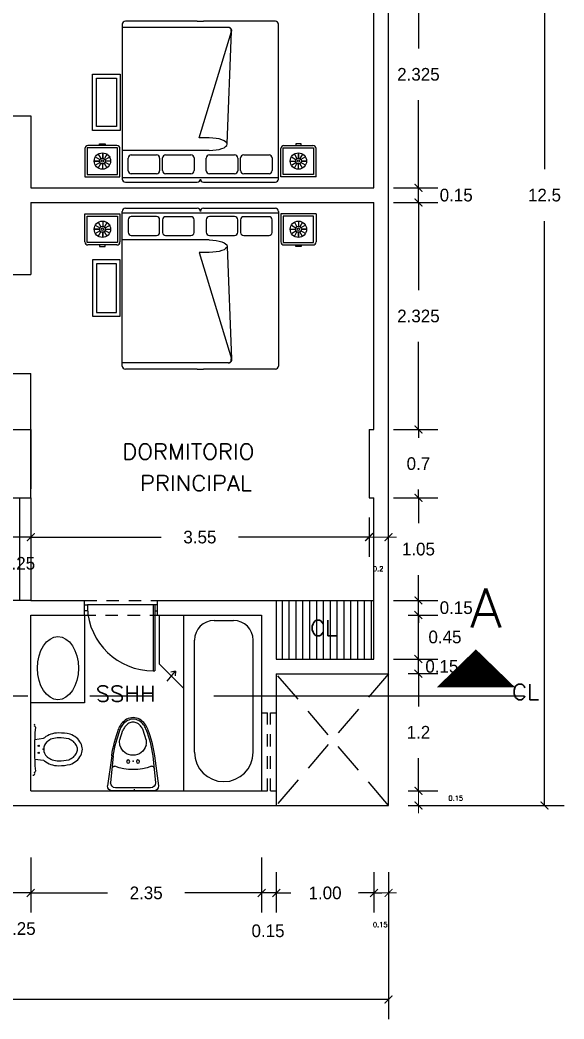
# Model space of a CAD drawing. Header units: millimetres. Extents: x 223 to 336, y 70 to 137.
# Drawn here: x 274.27 to 279.84, y 119.26 to 129.49 of the extents above; entities that cross this region are included whole.
import ezdxf

# ---------------------------------------------------------------- set-up
doc = ezdxf.new("R2010")
doc.units = ezdxf.units.MM
doc.linetypes.add('CENTERX2', pattern=[101.6, 63.5, -12.7, 12.7, -12.7])
doc.linetypes.add('HIDDEN', pattern=[9.525, 6.35, -3.175])
doc.layers.add('COTAS', color=3, linetype='Continuous', lineweight=9)
for name, color, linetype in [('linea-corte', 140, 'CENTERX2'), ('MUEBLES', 253, 'Continuous'), ('MUROS', 5, 'Continuous'), ('MUROS-BAJOS', 40, 'Continuous'), ('pisos', 8, 'Continuous'), ('PROYECCIONES', 6, 'HIDDEN'), ('PUERTAS', 2, 'Continuous'), ('TERRENO', 1, 'Continuous'), ('TEXTOS', 4, 'Continuous')]:
    doc.layers.add(name, color=color, linetype=linetype)
doc.styles.add('ROMANS', font='romans.shx', dxfattribs={"height": 0.05})
doc.dimstyles.new('ISO-25', dxfattribs={"dimtxt": 0.13, "dimasz": 0.08, "dimexe": 0.2, "dimexo": 0.2, "dimgap": 0.2, "dimtad": 0, "dimtih": 1, "dimtoh": 1, "dimdec": 3, "dimdsep": 46, "dimtxsty": 'Standard', "dimblk": 'ARCHTICK', "dimcen": 3, "dimadec": 0, "dimazin": 0, "dimtfac": 1, "dimtdec": 3, "dimtmove": 0, "dimatfit": 3, "dimldrblk": 'ARCHTICK', "dimfxl": 1, "dimarcsym": 0})

# ---------------------------------------------------------------- blocks, each defined once
blk = doc.blocks.new('_ARCHTICK')
at = {"color": 0, "linetype": 'ByBlock', "const_width": 0.15}
blk.add_lwpolyline([(-0.5, -0.5), (0.5, 0.5)], dxfattribs=at)
blk = doc.blocks.new('*D153')
at = {"layer": 'COTAS', "color": 0, "lineweight": -2, "ltscale": 0.05, "transparency": 16777216}
for p, q in [((278.349, 125.296), (278.349, 125.376)), ((278.093, 125.296), (278.549, 125.296)), ((278.349, 125.296), (278.349, 125.211)), ((278.349, 124.596), (278.349, 124.681)), ((278.093, 124.596), (278.549, 124.596)), ((278.349, 124.596), (278.349, 124.516))]:
    blk.add_line(p, q, dxfattribs=at)
at = {"layer": 'Defpoints', "color": 0, "ltscale": 0.05, "transparency": 16777216}
for p in [(277.893, 125.296), (278.349, 125.296), (277.893, 124.596)]:
    blk.add_point(p, dxfattribs=at)
at = {"layer": 'COTAS', "color": 0, "lineweight": -2, "ltscale": 0.05, "transparency": 16777216, "xscale": 0.08, "yscale": 0.08, "zscale": 0.08}
for p, rotation in [((278.349, 125.296), 270), ((278.349, 124.596), 90)]:
    blk.add_blockref('_ARCHTICK', p, dxfattribs=dict(at, rotation=rotation))
at = {"layer": 'COTAS', "color": 0, "ltscale": 0.05, "transparency": 16777216, "insert": (278.349, 124.946), "char_height": 0.13, "attachment_point": 5}
blk.add_mtext('0.7', dxfattribs=at)
blk = doc.blocks.new('*D154')
at = {"layer": 'COTAS', "color": 0, "lineweight": -2, "ltscale": 0.05, "transparency": 16777216}
for p, q in [((278.093, 127.621), (278.549, 127.621)), ((278.349, 127.621), (278.349, 126.723)), ((278.349, 125.296), (278.349, 126.193)), ((278.093, 125.296), (278.549, 125.296))]:
    blk.add_line(p, q, dxfattribs=at)
at = {"layer": 'Defpoints', "color": 0, "ltscale": 0.05, "transparency": 16777216}
for p in [(277.893, 127.621), (278.349, 127.621), (277.893, 125.296)]:
    blk.add_point(p, dxfattribs=at)
at = {"layer": 'COTAS', "color": 0, "lineweight": -2, "ltscale": 0.05, "transparency": 16777216, "xscale": 0.08, "yscale": 0.08, "zscale": 0.08}
for p, rotation in [((278.349, 127.621), 90), ((278.349, 125.296), 270)]:
    blk.add_blockref('_ARCHTICK', p, dxfattribs=dict(at, rotation=rotation))
at = {"layer": 'COTAS', "color": 0, "ltscale": 0.05, "transparency": 16777216, "insert": (278.349, 126.458), "char_height": 0.13, "attachment_point": 5}
blk.add_mtext('2.325', dxfattribs=at)
blk = doc.blocks.new('*D155')
at = {"layer": 'COTAS', "color": 0, "lineweight": -2, "ltscale": 0.05, "transparency": 16777216}
for p, q in [((278.349, 127.771), (278.349, 127.851)), ((278.093, 127.771), (278.549, 127.771)), ((278.349, 127.621), (278.349, 127.771)), ((278.349, 127.621), (278.349, 127.771)), ((278.093, 127.621), (278.549, 127.621)), ((278.349, 127.621), (278.349, 127.541))]:
    blk.add_line(p, q, dxfattribs=at)
at = {"layer": 'Defpoints', "color": 0, "ltscale": 0.05, "transparency": 16777216}
for p in [(277.893, 127.771), (278.349, 127.771), (277.893, 127.621)]:
    blk.add_point(p, dxfattribs=at)
at = {"layer": 'COTAS', "color": 0, "lineweight": -2, "ltscale": 0.05, "transparency": 16777216, "xscale": 0.08, "yscale": 0.08, "zscale": 0.08}
for p, rotation in [((278.349, 127.771), 270), ((278.349, 127.621), 90)]:
    blk.add_blockref('_ARCHTICK', p, dxfattribs=dict(at, rotation=rotation))
at = {"layer": 'COTAS', "color": 0, "ltscale": 0.05, "transparency": 16777216, "insert": (278.736, 127.696), "char_height": 0.13, "attachment_point": 5}
blk.add_mtext('0.15', dxfattribs=at)
blk = doc.blocks.new('*D156')
at = {"layer": 'COTAS', "color": 0, "lineweight": -2, "ltscale": 0.05, "transparency": 16777216}
for p, q in [((278.243, 130.096), (278.549, 130.096)), ((278.349, 130.096), (278.349, 129.198)), ((278.349, 127.771), (278.349, 128.668)), ((278.093, 127.771), (278.549, 127.771))]:
    blk.add_line(p, q, dxfattribs=at)
at = {"layer": 'Defpoints', "color": 0, "ltscale": 0.05, "transparency": 16777216}
for p in [(278.043, 130.096), (278.349, 130.096), (277.893, 127.771)]:
    blk.add_point(p, dxfattribs=at)
at = {"layer": 'COTAS', "color": 0, "lineweight": -2, "ltscale": 0.05, "transparency": 16777216, "xscale": 0.08, "yscale": 0.08, "zscale": 0.08}
for p, rotation in [((278.349, 130.096), 90), ((278.349, 127.771), 270)]:
    blk.add_blockref('_ARCHTICK', p, dxfattribs=dict(at, rotation=rotation))
at = {"layer": 'COTAS', "color": 0, "ltscale": 0.05, "transparency": 16777216, "insert": (278.349, 128.933), "char_height": 0.13, "attachment_point": 5}
blk.add_mtext('2.325', dxfattribs=at)
blk = doc.blocks.new('*D157')
at = {"layer": 'COTAS', "color": 0, "lineweight": -2, "ltscale": 0.05, "transparency": 16777216}
for p, q in [((278.349, 123.546), (278.349, 123.626)), ((278.093, 123.546), (278.549, 123.546)), ((278.349, 123.396), (278.349, 123.546)), ((278.349, 123.396), (278.349, 123.546)), ((278.243, 123.396), (278.549, 123.396)), ((278.349, 123.396), (278.349, 123.316))]:
    blk.add_line(p, q, dxfattribs=at)
at = {"layer": 'Defpoints', "color": 0, "ltscale": 0.05, "transparency": 16777216}
for p in [(277.893, 123.546), (278.349, 123.546), (278.043, 123.396)]:
    blk.add_point(p, dxfattribs=at)
at = {"layer": 'COTAS', "color": 0, "lineweight": -2, "ltscale": 0.05, "transparency": 16777216, "xscale": 0.08, "yscale": 0.08, "zscale": 0.08}
for p, rotation in [((278.349, 123.546), 270), ((278.349, 123.396), 90)]:
    blk.add_blockref('_ARCHTICK', p, dxfattribs=dict(at, rotation=rotation))
at = {"layer": 'COTAS', "color": 0, "ltscale": 0.05, "transparency": 16777216, "insert": (278.736, 123.471), "char_height": 0.13, "attachment_point": 5}
blk.add_mtext('0.15', dxfattribs=at)
blk = doc.blocks.new('*D158')
at = {"layer": 'COTAS', "color": 0, "lineweight": -2, "ltscale": 0.05, "transparency": 16777216}
for p, q in [((278.093, 124.596), (278.549, 124.596)), ((278.349, 124.596), (278.349, 124.336)), ((278.349, 123.546), (278.349, 123.806)), ((278.093, 123.546), (278.549, 123.546))]:
    blk.add_line(p, q, dxfattribs=at)
at = {"layer": 'Defpoints', "color": 0, "ltscale": 0.05, "transparency": 16777216}
for p in [(277.893, 124.596), (278.349, 124.596), (277.893, 123.546)]:
    blk.add_point(p, dxfattribs=at)
at = {"layer": 'COTAS', "color": 0, "lineweight": -2, "ltscale": 0.05, "transparency": 16777216, "xscale": 0.08, "yscale": 0.08, "zscale": 0.08}
for p, rotation in [((278.349, 124.596), 90), ((278.349, 123.546), 270)]:
    blk.add_blockref('_ARCHTICK', p, dxfattribs=dict(at, rotation=rotation))
at = {"layer": 'COTAS', "color": 0, "ltscale": 0.05, "transparency": 16777216, "insert": (278.349, 124.071), "char_height": 0.13, "attachment_point": 5}
blk.add_mtext('1.05', dxfattribs=at)
blk = doc.blocks.new('*D159')
at = {"layer": 'COTAS', "color": 0, "lineweight": -2, "ltscale": 0.05, "transparency": 16777216}
for p, q in [((278.243, 133.946), (279.84, 133.946)), ((279.64, 133.946), (279.64, 127.961)), ((279.64, 121.446), (279.64, 127.431)), ((278.243, 121.446), (279.84, 121.446))]:
    blk.add_line(p, q, dxfattribs=at)
at = {"layer": 'Defpoints', "color": 0, "ltscale": 0.05, "transparency": 16777216}
for p in [(278.043, 133.946), (278.043, 121.446), (279.64, 121.446)]:
    blk.add_point(p, dxfattribs=at)
at = {"layer": 'COTAS', "color": 0, "lineweight": -2, "ltscale": 0.05, "transparency": 16777216, "xscale": 0.08, "yscale": 0.08, "zscale": 0.08}
for p, rotation in [((279.64, 133.946), 90), ((279.64, 121.446), 270)]:
    blk.add_blockref('_ARCHTICK', p, dxfattribs=dict(at, rotation=rotation))
at = {"layer": 'COTAS', "color": 0, "ltscale": 0.05, "transparency": 16777216, "insert": (279.64, 127.696), "char_height": 0.13, "attachment_point": 5}
blk.add_mtext('12.5', dxfattribs=at)
blk = doc.blocks.new('*D163')
at = {"layer": 'COTAS', "color": 0, "lineweight": -2, "ltscale": 0.05, "transparency": 16777216}
for p, q in [((241.983, 120.764), (241.983, 119.259)), ((278.043, 120.764), (278.043, 119.259)), ((241.983, 119.459), (259.564, 119.459)), ((278.043, 119.459), (260.462, 119.459))]:
    blk.add_line(p, q, dxfattribs=at)
at = {"layer": 'Defpoints', "color": 0, "ltscale": 0.05, "transparency": 16777216}
for p in [(241.983, 120.964), (278.043, 120.964), (278.043, 119.459)]:
    blk.add_point(p, dxfattribs=at)
at = {"layer": 'COTAS', "color": 0, "lineweight": -2, "ltscale": 0.05, "transparency": 16777216, "xscale": 0.08, "yscale": 0.08, "zscale": 0.08, "rotation": 180}
blk.add_blockref('_ARCHTICK', (241.983, 119.459), dxfattribs=at)
at = {"layer": 'COTAS', "color": 0, "lineweight": -2, "ltscale": 0.05, "transparency": 16777216, "xscale": 0.08, "yscale": 0.08, "zscale": 0.08}
blk.add_blockref('_ARCHTICK', (278.043, 119.459), dxfattribs=at)
at = {"layer": 'COTAS', "color": 0, "ltscale": 0.05, "transparency": 16777216, "insert": (260.013, 119.459), "char_height": 0.13, "attachment_point": 5}
blk.add_mtext('36.06', dxfattribs=at)
blk = doc.blocks.new('*D166')
at = {"layer": 'COTAS', "color": 0, "lineweight": -2, "ltscale": 0.05, "transparency": 16777216}
for p, q in [((274.379, 124.396), (274.379, 123.994)), ((277.843, 124.396), (277.843, 123.994)), ((274.379, 124.194), (275.716, 124.194)), ((277.843, 124.194), (276.506, 124.194))]:
    blk.add_line(p, q, dxfattribs=at)
at = {"layer": 'Defpoints', "color": 0, "ltscale": 0.05, "transparency": 16777216}
for p in [(274.379, 124.596), (277.843, 124.596), (274.379, 124.194)]:
    blk.add_point(p, dxfattribs=at)
at = {"layer": 'COTAS', "color": 0, "lineweight": -2, "ltscale": 0.05, "transparency": 16777216, "xscale": 0.08, "yscale": 0.08, "zscale": 0.08, "rotation": 180}
blk.add_blockref('_ARCHTICK', (274.379, 124.194), dxfattribs=at)
at = {"layer": 'COTAS', "color": 0, "lineweight": -2, "ltscale": 0.05, "transparency": 16777216, "xscale": 0.08, "yscale": 0.08, "zscale": 0.08}
blk.add_blockref('_ARCHTICK', (277.843, 124.194), dxfattribs=at)
at = {"layer": 'COTAS', "color": 0, "ltscale": 0.05, "transparency": 16777216, "insert": (276.111, 124.194), "char_height": 0.13, "attachment_point": 5}
blk.add_mtext('3.55', dxfattribs=at)
blk = doc.blocks.new('*D167')
at = {"layer": 'COTAS', "color": 0, "lineweight": -2, "ltscale": 0.05, "transparency": 16777216}
for p, q in [((274.129, 124.396), (274.129, 123.994)), ((274.379, 124.396), (274.379, 123.994)), ((274.129, 124.194), (274.049, 124.194)), ((274.379, 124.194), (274.129, 124.194)), ((274.379, 124.194), (274.459, 124.194))]:
    blk.add_line(p, q, dxfattribs=at)
at = {"layer": 'Defpoints', "color": 0, "ltscale": 0.05, "transparency": 16777216}
for p in [(274.129, 124.596), (274.379, 124.596), (274.129, 124.194)]:
    blk.add_point(p, dxfattribs=at)
at = {"layer": 'COTAS', "color": 0, "lineweight": -2, "ltscale": 0.05, "transparency": 16777216, "xscale": 0.08, "yscale": 0.08, "zscale": 0.08}
blk.add_blockref('_ARCHTICK', (274.129, 124.194), dxfattribs=at)
at = {"layer": 'COTAS', "color": 0, "lineweight": -2, "ltscale": 0.05, "transparency": 16777216, "xscale": 0.08, "yscale": 0.08, "zscale": 0.08, "rotation": 180}
blk.add_blockref('_ARCHTICK', (274.379, 124.194), dxfattribs=at)
at = {"layer": 'COTAS', "color": 0, "ltscale": 0.05, "transparency": 16777216, "insert": (274.255, 123.925), "char_height": 0.13, "attachment_point": 5}
blk.add_mtext('0.25', dxfattribs=at)
blk = doc.blocks.new('*D199')
at = {"layer": 'COTAS', "color": 0, "lineweight": -2, "ltscale": 0.05, "transparency": 16777216}
for p, q in [((274.379, 120.914), (274.379, 120.35)), ((274.129, 120.764), (274.129, 120.35)), ((274.129, 120.55), (274.049, 120.55)), ((274.379, 120.55), (274.129, 120.55)), ((274.379, 120.55), (274.459, 120.55))]:
    blk.add_line(p, q, dxfattribs=at)
at = {"layer": 'Defpoints', "color": 0, "ltscale": 0.05, "transparency": 16777216}
for p in [(274.379, 121.114), (274.129, 120.964), (274.129, 120.55)]:
    blk.add_point(p, dxfattribs=at)
at = {"layer": 'COTAS', "color": 0, "lineweight": -2, "ltscale": 0.05, "transparency": 16777216, "xscale": 0.08, "yscale": 0.08, "zscale": 0.08}
blk.add_blockref('_ARCHTICK', (274.129, 120.55), dxfattribs=at)
at = {"layer": 'COTAS', "color": 0, "lineweight": -2, "ltscale": 0.05, "transparency": 16777216, "xscale": 0.08, "yscale": 0.08, "zscale": 0.08, "rotation": 180}
blk.add_blockref('_ARCHTICK', (274.379, 120.55), dxfattribs=at)
at = {"layer": 'COTAS', "color": 0, "ltscale": 0.05, "transparency": 16777216, "insert": (274.26, 120.185), "char_height": 0.13, "attachment_point": 5}
blk.add_mtext('0.25', dxfattribs=at)
blk = doc.blocks.new('*D200')
at = {"layer": 'COTAS', "color": 0, "lineweight": -2, "ltscale": 0.05, "transparency": 16777216}
for p, q in [((274.379, 120.914), (274.379, 120.35)), ((276.743, 120.914), (276.743, 120.35)), ((274.379, 120.55), (275.166, 120.55)), ((276.743, 120.55), (275.956, 120.55))]:
    blk.add_line(p, q, dxfattribs=at)
at = {"layer": 'Defpoints', "color": 0, "ltscale": 0.05, "transparency": 16777216}
for p in [(274.379, 121.114), (276.743, 121.114), (274.379, 120.55)]:
    blk.add_point(p, dxfattribs=at)
at = {"layer": 'COTAS', "color": 0, "lineweight": -2, "ltscale": 0.05, "transparency": 16777216, "xscale": 0.08, "yscale": 0.08, "zscale": 0.08, "rotation": 180}
blk.add_blockref('_ARCHTICK', (274.379, 120.55), dxfattribs=at)
at = {"layer": 'COTAS', "color": 0, "lineweight": -2, "ltscale": 0.05, "transparency": 16777216, "xscale": 0.08, "yscale": 0.08, "zscale": 0.08}
blk.add_blockref('_ARCHTICK', (276.743, 120.55), dxfattribs=at)
at = {"layer": 'COTAS', "color": 0, "ltscale": 0.05, "transparency": 16777216, "insert": (275.561, 120.55), "char_height": 0.13, "attachment_point": 5}
blk.add_mtext('2.35', dxfattribs=at)
blk = doc.blocks.new('*D201')
at = {"layer": 'COTAS', "color": 0, "lineweight": -2, "ltscale": 0.05, "transparency": 16777216}
for p, q in [((276.893, 120.764), (276.893, 120.35)), ((277.893, 120.764), (277.893, 120.35)), ((276.893, 120.55), (276.813, 120.55)), ((276.893, 120.55), (277.041, 120.55)), ((277.893, 120.55), (277.745, 120.55)), ((277.893, 120.55), (277.973, 120.55))]:
    blk.add_line(p, q, dxfattribs=at)
at = {"layer": 'Defpoints', "color": 0, "ltscale": 0.05, "transparency": 16777216}
for p in [(276.893, 120.964), (277.893, 120.964), (276.893, 120.55)]:
    blk.add_point(p, dxfattribs=at)
at = {"layer": 'COTAS', "color": 0, "lineweight": -2, "ltscale": 0.05, "transparency": 16777216, "xscale": 0.08, "yscale": 0.08, "zscale": 0.08}
blk.add_blockref('_ARCHTICK', (276.893, 120.55), dxfattribs=at)
at = {"layer": 'COTAS', "color": 0, "lineweight": -2, "ltscale": 0.05, "transparency": 16777216, "xscale": 0.08, "yscale": 0.08, "zscale": 0.08, "rotation": 180}
blk.add_blockref('_ARCHTICK', (277.893, 120.55), dxfattribs=at)
at = {"layer": 'COTAS', "color": 0, "ltscale": 0.05, "transparency": 16777216, "insert": (277.393, 120.55), "char_height": 0.13, "attachment_point": 5}
blk.add_mtext('1.00', dxfattribs=at)
blk = doc.blocks.new('*D202')
at = {"layer": 'COTAS', "color": 0, "lineweight": -2, "ltscale": 0.05, "transparency": 16777216}
for p, q in [((276.743, 120.914), (276.743, 120.35)), ((276.893, 120.764), (276.893, 120.35)), ((276.743, 120.55), (276.663, 120.55)), ((276.893, 120.55), (276.743, 120.55)), ((276.893, 120.55), (276.973, 120.55))]:
    blk.add_line(p, q, dxfattribs=at)
at = {"layer": 'Defpoints', "color": 0, "ltscale": 0.05, "transparency": 16777216}
for p in [(276.743, 121.114), (276.893, 120.964), (276.743, 120.55)]:
    blk.add_point(p, dxfattribs=at)
at = {"layer": 'COTAS', "color": 0, "lineweight": -2, "ltscale": 0.05, "transparency": 16777216, "xscale": 0.08, "yscale": 0.08, "zscale": 0.08}
blk.add_blockref('_ARCHTICK', (276.743, 120.55), dxfattribs=at)
at = {"layer": 'COTAS', "color": 0, "lineweight": -2, "ltscale": 0.05, "transparency": 16777216, "xscale": 0.08, "yscale": 0.08, "zscale": 0.08, "rotation": 180}
blk.add_blockref('_ARCHTICK', (276.893, 120.55), dxfattribs=at)
at = {"layer": 'COTAS', "color": 0, "ltscale": 0.05, "transparency": 16777216, "insert": (276.809, 120.162), "char_height": 0.13, "attachment_point": 5}
blk.add_mtext('0.15', dxfattribs=at)
blk = doc.blocks.new('*D276')
at = {"layer": 'COTAS', "color": 0, "lineweight": -2, "ltscale": 0.05, "transparency": 16777216}
for p, q in [((278.243, 122.796), (278.549, 122.796)), ((278.349, 122.796), (278.349, 122.461)), ((278.349, 121.596), (278.349, 121.931)), ((278.243, 121.596), (278.549, 121.596))]:
    blk.add_line(p, q, dxfattribs=at)
at = {"layer": 'Defpoints', "color": 0, "ltscale": 0.05, "transparency": 16777216}
for p in [(278.043, 122.796), (278.043, 121.596), (278.349, 121.596)]:
    blk.add_point(p, dxfattribs=at)
at = {"layer": 'COTAS', "color": 0, "lineweight": -2, "ltscale": 0.05, "transparency": 16777216, "xscale": 0.08, "yscale": 0.08, "zscale": 0.08}
for p, rotation in [((278.349, 122.796), 90), ((278.349, 121.596), 270)]:
    blk.add_blockref('_ARCHTICK', p, dxfattribs=dict(at, rotation=rotation))
at = {"layer": 'COTAS', "color": 0, "ltscale": 0.05, "transparency": 16777216, "insert": (278.349, 122.196), "char_height": 0.13, "attachment_point": 5}
blk.add_mtext('1.2', dxfattribs=at)
blk = doc.blocks.new('*D275')
at = {"layer": 'COTAS', "color": 0, "lineweight": -2, "ltscale": 0.05, "transparency": 16777216}
for p, q in [((278.243, 123.396), (278.549, 123.396)), ((278.349, 122.946), (278.349, 123.396)), ((278.093, 122.946), (278.549, 122.946))]:
    blk.add_line(p, q, dxfattribs=at)
at = {"layer": 'Defpoints', "color": 0, "ltscale": 0.05, "transparency": 16777216}
for p in [(278.043, 123.396), (278.349, 123.396), (277.893, 122.946)]:
    blk.add_point(p, dxfattribs=at)
at = {"layer": 'COTAS', "color": 0, "lineweight": -2, "ltscale": 0.05, "transparency": 16777216, "xscale": 0.08, "yscale": 0.08, "zscale": 0.08}
for p, rotation in [((278.349, 123.396), 90), ((278.349, 122.946), 270)]:
    blk.add_blockref('_ARCHTICK', p, dxfattribs=dict(at, rotation=rotation))
at = {"layer": 'COTAS', "color": 0, "ltscale": 0.05, "transparency": 16777216, "insert": (278.621, 123.171), "char_height": 0.13, "attachment_point": 5}
blk.add_mtext('0.45', dxfattribs=at)
blk = doc.blocks.new('*D274')
at = {"layer": 'COTAS', "color": 0, "lineweight": -2, "ltscale": 0.05, "transparency": 16777216}
for p, q in [((278.349, 122.946), (278.349, 123.026)), ((278.093, 122.946), (278.549, 122.946)), ((278.349, 122.796), (278.349, 122.946)), ((278.349, 122.796), (278.349, 122.946)), ((278.243, 122.796), (278.549, 122.796)), ((278.349, 122.796), (278.349, 122.716))]:
    blk.add_line(p, q, dxfattribs=at)
at = {"layer": 'Defpoints', "color": 0, "ltscale": 0.05, "transparency": 16777216}
for p in [(277.893, 122.946), (278.349, 122.946), (278.043, 122.796)]:
    blk.add_point(p, dxfattribs=at)
at = {"layer": 'COTAS', "color": 0, "lineweight": -2, "ltscale": 0.05, "transparency": 16777216, "xscale": 0.08, "yscale": 0.08, "zscale": 0.08}
for p, rotation in [((278.349, 122.946), 270), ((278.349, 122.796), 90)]:
    blk.add_blockref('_ARCHTICK', p, dxfattribs=dict(at, rotation=rotation))
at = {"layer": 'COTAS', "color": 0, "ltscale": 0.05, "transparency": 16777216, "insert": (278.589, 122.87), "char_height": 0.13, "attachment_point": 5}
blk.add_mtext('0.15', dxfattribs=at)
blk = doc.blocks.new('water')
for p, q in [((0.212, 0), (-0.212, 0)), ((-0.219, -0.36), (-0.262, -0.05)), ((-0.203, -0.36), (-0.23, -0.082)), ((0.18, -0.031), (-0.18, -0.031)), ((0.203, -0.36), (0.23, -0.082)), ((0.219, -0.36), (0.262, -0.05)), ((-0.136, -0.522), (-0.104, -0.622)), ((0.133, -0.522), (0.104, -0.622))]:
    blk.add_line(p, q)
for points in [[(0.15, -0.632, -0.072735), (0.121, -0.685, -0.106053), (0.066, -0.733, -0.126698), (0, -0.75, -0.126698), (-0.066, -0.733, -0.106053), (-0.121, -0.685, -0.072735), (-0.15, -0.632, -0.075527)], [(0.132, -0.632, -0.084865), (0.108, -0.676, -0.106053), (0.058, -0.719, -0.126698), (0, -0.734, -0.126698), (-0.058, -0.719, -0.106053), (-0.108, -0.676, -0.084865), (-0.132, -0.632)], [(0.104, -0.622, -0.063348), (0.083, -0.657, -0.106053), (0.043, -0.692, -0.126698), (0, -0.703, -0.126698), (-0.043, -0.692, -0.106053), (-0.083, -0.657, -0.063348), (-0.104, -0.622, -0.032432)]]:
    blk.add_lwpolyline(points, format="xyb")
for centre in [(-0.05, -0.3), (0.05, -0.3)]:
    blk.add_circle(centre, 0.0162)
for centre, radius, start, end in [((-0.212, -0.05), 0.05, 90, 180), ((-0.18, -0.082), 0.05, 90, 180), ((0.18, -0.082), 0.05, 0, 90), ((0.212, -0.05), 0.05, 0, 90), ((-0.177, -0.217), 0.0403, 197.365, 238.0437), ((-0.192, -0.241), 0.0115, 238.0437, 290.8502), ((0, -0.746), 0.529, 69.0287, 110.8502), ((0.194, -0.241), 0.0115, 249.0287, 293.7108), ((0.186, -0.225), 0.0299, 293.7108, 350.2175), ((1.215, -0.141), 1.45, 188.6963, 199.7999), ((1.355, -0.097), 1.58, 189.5687, 199.7797), ((-0.001, -0.502), 0.138, 14.7688, 165.2312), ((-1.405, -0.083), 1.632, 340.3478, 350.2344), ((-1.278, -0.121), 1.516, 340.2994, 350.9235), ((0.003, -0.498), 0.141, 167.0911, 189.7868), ((-0.006, -0.498), 0.141, 350.2132, 12.9089)]:
    blk.add_arc(centre, radius, start, end)
blk.add_point((0, -0.305))
blk = doc.blocks.new('A$C235B6341')
for p, q in [((0.167, 0.488), (0.154, 0.397)), ((0.367, 0.488), (0.379, 0.397))]:
    blk.add_line(p, q)
for points in [[(0.154, 0.397, 0.013963), (0.148, 0.389, 0.089637), (0.112, 0.324, 0.081306), (0.099, 0.243, 0.056545), (0.112, 0.126, 0.089637), (0.148, 0.061, 0.104644), (0.204, 0.015, 0.118458), (0.267, 0, 0.108474)], [(0.191, 0.363, 0.013963), (0.187, 0.358, 0.089637), (0.159, 0.308, 0.081306), (0.149, 0.243, 0.055176), (0.16, 0.14, 0.085892), (0.187, 0.092, 0.104644), (0.227, 0.06, 0.118458), (0.267, 0.05, 0.118458)], [(0.267, 0, 0.118458), (0.329, 0.015, 0.104644), (0.385, 0.061, 0.089637), (0.421, 0.126, 0.056545), (0.434, 0.243, 0.081306), (0.421, 0.324, 0.089637), (0.385, 0.389, 0.014084), (0.379, 0.397, 0.108474)], [(0.267, 0.05, 0.118458), (0.306, 0.06, 0.104644), (0.346, 0.092, 0.085892), (0.373, 0.14, 0.055176), (0.384, 0.243, 0.081306), (0.374, 0.308, 0.089637), (0.346, 0.358, 0.014084), (0.342, 0.363, 0.014084)]]:
    blk.add_lwpolyline(points, format="xyb")
for centre in [(0.231, 0.447), (0.302, 0.447)]:
    blk.add_circle(centre, 0.00635)
for centre, radius, start, end in [((0.03, 0.51), 0.03, 187.4314, 224.9532), ((0.017, 0.522), 0.0348, 255.4253, 291.0227), ((0.044, 0.495), 0.0148, 201.6897, 259.5639), ((0.267, -2.319), 2.809, 90.0016, 94.6091), ((0.267, -2.319), 2.809, 85.3931, 90.0016), ((0.266, -2.319), 2.809, 85.3909, 89.9984), ((0.49, 0.495), 0.0148, 280.4361, 338.3103), ((0.516, 0.522), 0.0348, 248.9773, 284.5747), ((0.267, 0.293), 0.103, 42.7314, 137.3026)]:
    blk.add_arc(centre, radius, start, end)
blk.add_point((0.267, 0.4))

msp = doc.modelspace()

# ---------------------------------------------------------------- hatches: boundary and pattern name
at = {"layer": 'pisos', "ltscale": 0.05}
h = msp.add_hatch(dxfattribs=at)
h.set_pattern_fill('_USER', color=256, scale=0.07, angle=90, style=0, pattern_type=0)
h.set_pattern_definition([(270, (0.387006, 254.796846), (-0.07, -4e-18), [])])
h.paths.add_polyline_path([(277.89312, 122.94582), (276.89312, 122.94582), (276.89312, 123.54582), (277.89312, 123.54582)])
h.paths.add_polyline_path([(277.199, 123.3831), (277.60637, 123.3831), (277.60637, 123.13492), (277.199, 123.13492)], flags=24)

# ---------------------------------------------------------------- linework, layer by layer
at = {"layer": 'COTAS', "ltscale": 0.05}
for p, q in [((277.84312, 124.39582), (277.84312, 123.99366)), ((278.04312, 124.39582), (278.04312, 123.99366)), ((277.84312, 124.19366), (277.68312, 124.19366)), ((278.04312, 124.19366), (277.84312, 124.19366)), ((278.04312, 124.19366), (278.12312, 124.19366)), ((278.24312, 123.39582), (278.54892, 123.39582)), ((278.34892, 121.59582), (278.34892, 121.67582)), ((278.24312, 121.59582), (278.54892, 121.59582)), ((278.24312, 121.59582), (278.54892, 121.59582)), ((278.34892, 121.44582), (278.34892, 121.59582)), ((278.24312, 121.44582), (278.54892, 121.44582)), ((278.34892, 121.44582), (278.34892, 121.36582)), ((277.89312, 120.76405), (277.89312, 120.35018)), ((278.04312, 120.76405), (278.04312, 120.35018)), ((277.89312, 120.55018), (277.73312, 120.55018)), ((278.04312, 120.55018), (277.89312, 120.55018)), ((278.04312, 120.55018), (278.12312, 120.55018))]:
    msp.add_line(p, q, dxfattribs=at)
at = {"layer": 'linea-corte', "ltscale": 0.05}
msp.add_line((279.42895, 122.5646), (240.85601, 122.5646), dxfattribs=at)
msp.add_lwpolyline([(278.93774, 122.65697, 0.8, 0, 0), (278.93774, 123.04512, 0, 0, 0)], format="xyseb", dxfattribs=at)
at = {"layer": 'MUEBLES'}
for p, q in [((275.3164, 129.44552), (275.3164, 127.86152)), ((276.0844, 129.47752), (275.3484, 129.47752)), ((276.0844, 129.47752), (276.1484, 129.47752)), ((276.8844, 129.47752), (276.1484, 129.47752)), ((276.9164, 127.86152), (276.9164, 129.44552)), ((276.40104, 129.41352), (275.3164, 129.41352)), ((276.40567, 129.41352), (275.73644, 129.41352)), ((276.10216, 128.28222), (276.43626, 129.37215)), ((276.38961, 128.22478), (276.43626, 129.37215)), ((275.26055, 128.2052), (274.96455, 128.2052)), ((276.20636, 128.28222), (276.10216, 128.28222)), ((276.97224, 128.2052), (277.26824, 128.2052)), ((274.93255, 128.1732), (274.93255, 127.8852)), ((275.0708, 128.11752), (275.09757, 128.07115)), ((275.11871, 128.07581), (275.11871, 128.12935)), ((275.11871, 128.12935), (275.11871, 128.07581)), ((275.16047, 128.11816), (275.1337, 128.07179)), ((275.29255, 127.8852), (275.29255, 128.1732)), ((276.20636, 128.15422), (275.3164, 128.15422)), ((275.40833, 128.10802), (275.66711, 128.10802)), ((275.76038, 128.10943), (276.01916, 128.10943)), ((276.20833, 128.10802), (276.46711, 128.10802)), ((276.56038, 128.10943), (276.81916, 128.10943)), ((276.94024, 127.8852), (276.94024, 128.1732)), ((277.07849, 128.11752), (277.10526, 128.07115)), ((277.12024, 128.07517), (277.12024, 128.12871)), ((277.12024, 128.12871), (277.12024, 128.07517)), ((277.16199, 128.11752), (277.13522, 128.07115)), ((277.30024, 127.8852), (277.30024, 128.1732)), ((275.02905, 128.0452), (275.08259, 128.0452)), ((275.08259, 128.0452), (275.02905, 128.0452)), ((275.04024, 128.08695), (275.08661, 128.06018)), ((275.04024, 128.00345), (275.08661, 128.03022)), ((275.0708, 127.97289), (275.09757, 128.01925)), ((275.11871, 127.96234), (275.11871, 128.01588)), ((275.16047, 127.97353), (275.1337, 128.01989)), ((275.19103, 128.08759), (275.14466, 128.06082)), ((275.19103, 128.00409), (275.14466, 128.03086)), ((275.20222, 128.04584), (275.14868, 128.04584)), ((275.20222, 128.04584), (275.14868, 128.04584)), ((275.37633, 127.94662), (275.37633, 128.07602)), ((275.69911, 128.07602), (275.69911, 127.94662)), ((275.72838, 127.94802), (275.72838, 128.07743)), ((276.05116, 128.07743), (276.05116, 127.94802)), ((276.17633, 127.94662), (276.17633, 128.07602)), ((276.49911, 128.07602), (276.49911, 127.94662)), ((276.52838, 127.94802), (276.52838, 128.07743)), ((276.85116, 128.07743), (276.85116, 127.94802)), ((277.03674, 128.0452), (277.09028, 128.0452)), ((277.03674, 128.0452), (277.09028, 128.0452)), ((277.04793, 128.08695), (277.09429, 128.06018)), ((277.04793, 128.00345), (277.09429, 128.03022)), ((277.07849, 127.97289), (277.10526, 128.01925)), ((277.12024, 127.9617), (277.12024, 128.01524)), ((277.16199, 127.97289), (277.13522, 128.01925)), ((277.19256, 128.08695), (277.14619, 128.06018)), ((277.19256, 128.00345), (277.14619, 128.03022)), ((277.20375, 128.0452), (277.15021, 128.0452)), ((277.15021, 128.0452), (277.20375, 128.0452)), ((274.93255, 127.8852), (275.29255, 127.8852)), ((275.66711, 127.91462), (275.40833, 127.91462)), ((276.01916, 127.91602), (275.76038, 127.91602)), ((276.46711, 127.91462), (276.20833, 127.91462)), ((276.81916, 127.91602), (276.56038, 127.91602)), ((277.30024, 127.8852), (276.94024, 127.8852)), ((275.3164, 127.87752), (276.1164, 127.87752)), ((275.3484, 127.82952), (276.0844, 127.82952)), ((276.1164, 127.87752), (276.9164, 127.87752)), ((276.1484, 127.82952), (276.8844, 127.82952)), ((274.93255, 127.21843), (274.93255, 127.50643)), ((274.93255, 127.50643), (275.29255, 127.50643)), ((275.29255, 127.50643), (275.29255, 127.21843)), ((275.3164, 125.94611), (275.3164, 127.53011)), ((275.3164, 127.51411), (276.1164, 127.51411)), ((275.3484, 127.56211), (276.0844, 127.56211)), ((275.66711, 127.47702), (275.40833, 127.47702)), ((276.1164, 127.51411), (276.9164, 127.51411)), ((276.1484, 127.56211), (276.8844, 127.56211)), ((276.46711, 127.47702), (276.20833, 127.47702)), ((276.9164, 127.53011), (276.9164, 125.94611)), ((276.94024, 127.50643), (276.94024, 127.21843)), ((277.30024, 127.50643), (276.94024, 127.50643)), ((277.30024, 127.50643), (277.30024, 127.21843)), ((275.04024, 127.38818), (275.08661, 127.36141)), ((275.0708, 127.41875), (275.09757, 127.37238)), ((275.11871, 127.4293), (275.11871, 127.37576)), ((275.16047, 127.41811), (275.1337, 127.37174)), ((275.19103, 127.38755), (275.14466, 127.36078)), ((275.37633, 127.44502), (275.37633, 127.31561)), ((275.69911, 127.31561), (275.69911, 127.44502)), ((275.72838, 127.44361), (275.72838, 127.31421)), ((276.01916, 127.47561), (275.76038, 127.47561)), ((276.05116, 127.31421), (276.05116, 127.44361)), ((276.17633, 127.44502), (276.17633, 127.31561)), ((276.49911, 127.31561), (276.49911, 127.44502)), ((276.52838, 127.44361), (276.52838, 127.31421)), ((276.81916, 127.47561), (276.56038, 127.47561)), ((276.85116, 127.31421), (276.85116, 127.44361)), ((277.04793, 127.38818), (277.09429, 127.36141)), ((277.07849, 127.41875), (277.10526, 127.37238)), ((277.12024, 127.42994), (277.12024, 127.3764)), ((277.16199, 127.41875), (277.13522, 127.37238)), ((277.19256, 127.38818), (277.14619, 127.36141)), ((275.02905, 127.34643), (275.08259, 127.34643)), ((275.08259, 127.34643), (275.02905, 127.34643)), ((275.04024, 127.30468), (275.08661, 127.33145)), ((275.0708, 127.27412), (275.09757, 127.32048)), ((275.11871, 127.31583), (275.11871, 127.26229)), ((275.11871, 127.26229), (275.11871, 127.31583)), ((275.16047, 127.27348), (275.1337, 127.31984)), ((275.19103, 127.30404), (275.14466, 127.33081)), ((275.20222, 127.34579), (275.14868, 127.34579)), ((275.20222, 127.34579), (275.14868, 127.34579)), ((275.40833, 127.28361), (275.66711, 127.28361)), ((275.76038, 127.28221), (276.01916, 127.28221)), ((276.20833, 127.28361), (276.46711, 127.28361)), ((276.56038, 127.28221), (276.81916, 127.28221)), ((277.03674, 127.34643), (277.09028, 127.34643)), ((277.03674, 127.34643), (277.09028, 127.34643)), ((277.04793, 127.30468), (277.09429, 127.33145)), ((277.07849, 127.27412), (277.10526, 127.32048)), ((277.12024, 127.31647), (277.12024, 127.26293)), ((277.12024, 127.26293), (277.12024, 127.31647)), ((277.16199, 127.27412), (277.13522, 127.32048)), ((277.19256, 127.30468), (277.14619, 127.33145)), ((277.20375, 127.34643), (277.15021, 127.34643)), ((277.15021, 127.34643), (277.20375, 127.34643)), ((275.26055, 127.18643), (274.96455, 127.18643)), ((276.20636, 127.23741), (275.3164, 127.23741)), ((276.97224, 127.18643), (277.26824, 127.18643)), ((276.10216, 127.10941), (276.43626, 126.01949)), ((276.20636, 127.10941), (276.10216, 127.10941)), ((276.38961, 127.16686), (276.43626, 126.01949)), ((276.40104, 125.97811), (275.3164, 125.97811)), ((276.40567, 125.97811), (275.73644, 125.97811)), ((276.0844, 125.91411), (275.3484, 125.91411)), ((276.0844, 125.91411), (276.1484, 125.91411)), ((276.8844, 125.91411), (276.1484, 125.91411)), ((276.25606, 123.34051), (276.45606, 123.34051)), ((276.05606, 121.99051), (276.05606, 123.14051)), ((276.65606, 121.99051), (276.65606, 123.14051))]:
    msp.add_line(p, q, dxfattribs=at)
at = {"layer": 'MUEBLES', "ltscale": 0.05}
for p, q in [((275.77568, 122.71911), (275.86056, 122.82252)), ((275.86056, 122.82252), (275.81453, 122.80984)), ((275.86056, 122.82252), (275.85709, 122.77491))]:
    msp.add_line(p, q, dxfattribs=at)
at = {"layer": 'MUEBLES'}
for points in [[(275.29608, 128.35931), (275.01278, 128.35931), (275.01278, 128.93559), (275.29608, 128.93559)], [(275.25608, 128.39931), (275.05278, 128.39931), (275.05278, 128.89559), (275.25608, 128.89559)], [(275.14058, 128.2052), (275.08453, 128.2052), (275.08453, 128.22286), (275.14058, 128.22286)], [(277.09222, 128.2052), (277.14826, 128.2052), (277.14826, 128.22286), (277.09222, 128.22286)], [(274.95655, 128.1812), (274.95655, 127.9092), (275.26855, 127.9092), (275.26855, 128.1812)], [(277.27624, 128.1812), (277.27624, 127.9092), (276.96424, 127.9092), (276.96424, 128.1812)], [(274.95655, 127.21043), (274.95655, 127.48243), (275.26855, 127.48243), (275.26855, 127.21043)], [(277.27624, 127.21043), (277.27624, 127.48243), (276.96424, 127.48243), (276.96424, 127.21043)], [(275.14058, 127.18643), (275.08453, 127.18643), (275.08453, 127.16877), (275.14058, 127.16877)], [(277.09222, 127.18643), (277.14826, 127.18643), (277.14826, 127.16877), (277.09222, 127.16877)], [(275.29608, 127.03232), (275.01278, 127.03232), (275.01278, 126.45604), (275.29608, 126.45604)], [(275.25608, 126.99232), (275.05278, 126.99232), (275.05278, 126.49604), (275.25608, 126.49604)]]:
    msp.add_lwpolyline(points, close=True, dxfattribs=at)
for centre, radius in [((275.11255, 128.0452), 0.0835), ((277.12024, 128.0452), 0.0835), ((275.11255, 128.0452), 0.02996), ((275.11255, 128.0452), 0.01207), ((277.12024, 128.0452), 0.02996), ((277.12024, 128.0452), 0.01207), ((275.11255, 127.34643), 0.0835), ((275.11255, 127.34643), 0.02996), ((277.12024, 127.34643), 0.0835), ((277.12024, 127.34643), 0.02996), ((275.11255, 127.34643), 0.01207), ((277.12024, 127.34643), 0.01207)]:
    msp.add_circle(centre, radius, dxfattribs=at)
for centre, radius, start, end in [((275.3484, 129.44552), 0.032, 90, 180), ((276.8844, 129.44552), 0.032, 0, 90), ((276.40104, 129.38152), 0.032, 342.957878, 90), ((276.40567, 129.38152), 0.032, 342.957878, 90), ((274.96455, 128.1732), 0.032, 90, 180), ((275.26055, 128.1732), 0.032, 0, 90), ((276.97224, 128.1732), 0.032, 90, 180), ((277.26824, 128.1732), 0.032, 0, 90), ((275.40833, 128.07602), 0.032, 90, 180), ((275.66711, 128.07602), 0.032, 0, 90), ((275.76038, 128.07743), 0.032, 90, 180), ((276.01916, 128.07743), 0.032, 0, 90), ((276.20833, 128.07602), 0.032, 90, 180), ((276.46711, 128.07602), 0.032, 0, 90), ((276.56038, 128.07743), 0.032, 90, 180), ((276.81916, 128.07743), 0.032, 0, 90), ((275.40833, 127.94662), 0.032, 180, 270), ((275.66711, 127.94662), 0.032, 270, 0), ((275.76038, 127.94802), 0.032, 180, 270), ((276.01916, 127.94802), 0.032, 270, 0), ((276.20833, 127.94662), 0.032, 180, 270), ((276.46711, 127.94662), 0.032, 270, 0), ((276.56038, 127.94802), 0.032, 180, 270), ((276.81916, 127.94802), 0.032, 270, 0), ((275.3484, 127.86152), 0.032, 180, 270), ((276.0844, 127.86152), 0.032, 270, 0), ((276.1484, 127.86152), 0.032, 180, 270), ((276.8844, 127.86152), 0.032, 270, 0), ((275.3484, 127.53011), 0.032, 90, 180), ((275.40833, 127.44502), 0.032, 90, 180), ((275.66711, 127.44502), 0.032, 0, 90), ((276.0844, 127.53011), 0.032, 0, 90), ((276.1484, 127.53011), 0.032, 90, 180), ((276.20833, 127.44502), 0.032, 90, 180), ((276.46711, 127.44502), 0.032, 0, 90), ((276.8844, 127.53011), 0.032, 0, 90), ((275.76038, 127.44361), 0.032, 90, 180), ((276.01916, 127.44361), 0.032, 0, 90), ((276.56038, 127.44361), 0.032, 90, 180), ((276.81916, 127.44361), 0.032, 0, 90), ((275.40833, 127.31561), 0.032, 180, 270), ((275.66711, 127.31561), 0.032, 270, 0), ((275.76038, 127.31421), 0.032, 180, 270), ((276.01916, 127.31421), 0.032, 270, 0), ((276.20833, 127.31561), 0.032, 180, 270), ((276.46711, 127.31561), 0.032, 270, 0), ((276.56038, 127.31421), 0.032, 180, 270), ((276.81916, 127.31421), 0.032, 270, 0), ((274.96455, 127.21843), 0.032, 180, 270), ((275.26055, 127.21843), 0.032, 270, 0), ((276.97224, 127.21843), 0.032, 180, 270), ((277.26824, 127.21843), 0.032, 270, 0), ((275.3484, 125.94611), 0.032, 180, 270), ((276.40104, 126.01011), 0.032, 270, 17.042122), ((276.40567, 126.01011), 0.032, 270, 17.042122), ((276.8844, 125.94611), 0.032, 270, 0), ((276.25606, 123.14051), 0.2, 90, 180), ((276.45606, 123.14051), 0.2, 360, 90), ((276.35606, 121.99051), 0.3, 180, 0)]:
    msp.add_arc(centre, radius, start, end, dxfattribs=at)
msp.add_ellipse((276.20636, 128.21822), major_axis=(0.18312, 0), ratio=0.34949818, start_param=4.71238898, end_param=7.85398163, dxfattribs=at)
at = {"layer": 'MUEBLES', "extrusion": (0, 0, -1)}
msp.add_ellipse((276.20636, 127.17341), major_axis=(0.18312, 0), ratio=0.34949818, start_param=4.71238898, end_param=7.85398163, dxfattribs=at)
at = {"layer": 'MUEBLES', "ltscale": 0.05}
msp.add_ellipse((274.65783, 122.85274), major_axis=(0, 0.32351), ratio=0.64831151, dxfattribs=at)
at = {"layer": 'MUROS'}
for p, q in [((278.04312, 122.79582), (278.04312, 132.59582)), ((277.89312, 127.77082), (277.89312, 130.09582)), ((274.37876, 128.50832), (274.37876, 127.77082)), ((274.37876, 127.77082), (277.89312, 127.77082)), ((274.37876, 127.62082), (277.89312, 127.62082)), ((274.37876, 127.62082), (274.37876, 126.88332)), ((277.89312, 125.29582), (277.89312, 127.62082)), ((274.12876, 125.29582), (274.37876, 125.29582)), ((274.37876, 124.59582), (274.37876, 125.29582)), ((274.37876, 125.29582), (274.37876, 124.6878)), ((277.84312, 125.29582), (277.89312, 125.29582)), ((277.84312, 125.29582), (277.84312, 124.59582)), ((274.12876, 124.59582), (274.37876, 124.59582)), ((277.84312, 124.59582), (277.89312, 124.59582)), ((277.89312, 122.94582), (277.89312, 124.59582)), ((277.89312, 123.84582), (277.89312, 124.59582)), ((274.37876, 123.54582), (274.92856, 123.54582)), ((274.92856, 123.39582), (274.92856, 123.54582)), ((275.67856, 123.39582), (275.67856, 123.54582)), ((275.67856, 123.54582), (276.89312, 123.54582)), ((276.89312, 123.54582), (276.89312, 122.94582)), ((274.37876, 123.39582), (274.92856, 123.39582)), ((274.37876, 121.59582), (274.37876, 123.39582)), ((275.67856, 123.39582), (276.74312, 123.39582)), ((276.74312, 123.39582), (276.74312, 121.59582)), ((276.89312, 122.94582), (277.89312, 122.94582)), ((276.89312, 122.79582), (278.04312, 122.79582)), ((276.89312, 122.79582), (276.89312, 121.44582)), ((274.37876, 121.59582), (276.74312, 121.59582)), ((274.12876, 121.44582), (276.89312, 121.44582))]:
    msp.add_line(p, q, dxfattribs=at)
at = {"layer": 'MUROS', "ltscale": 0.05}
for p, q in [((274.12876, 128.50832), (274.37876, 128.50832)), ((274.12876, 126.88332), (274.37876, 126.88332)), ((274.37876, 123.54582), (274.12876, 123.54582))]:
    msp.add_line(p, q, dxfattribs=at)
at = {"layer": 'MUROS-BAJOS', "ltscale": 0.05}
for p, q in [((273.32876, 125.87082), (274.37876, 125.87082)), ((274.37876, 125.29582), (274.37876, 125.87082)), ((274.37876, 124.59582), (274.37876, 123.54582)), ((275.69312, 122.89582), (275.94312, 122.64582))]:
    msp.add_line(p, q, dxfattribs=at)
at = {"layer": 'MUROS-BAJOS'}
for p, q in [((274.92856, 123.39582), (274.92856, 122.49582)), ((275.69312, 123.39582), (275.69312, 122.89582)), ((275.94312, 123.39582), (275.94312, 121.59582))]:
    msp.add_line(p, q, dxfattribs=at)
at = {"layer": 'pisos', "ltscale": 0.05}
for p, q in [((275.63356, 123.50082), (274.95856, 123.50082)), ((276.89312, 123.54582), (277.89312, 123.54582)), ((278.04312, 121.44582), (278.04312, 122.79582)), ((275.44186, 121.59582), (275.44186, 121.61138)), ((276.89312, 121.44582), (278.04312, 121.44582))]:
    msp.add_line(p, q, dxfattribs=at)
at = {"layer": 'PROYECCIONES', "ltscale": 0.02}
for p, q in [((274.92856, 123.54582), (275.67856, 123.54582)), ((274.91715, 123.39582), (275.67856, 123.39582)), ((276.74312, 122.39582), (276.80312, 122.39582)), ((276.80312, 121.59582), (276.80312, 122.39582)), ((276.83312, 121.59582), (276.83312, 122.39582)), ((276.83312, 122.39582), (276.89312, 122.39582)), ((276.74312, 121.59582), (276.80312, 121.59582)), ((276.83312, 121.59582), (276.89312, 121.59582))]:
    msp.add_line(p, q, dxfattribs=at)
at = {"layer": 'PROYECCIONES', "ltscale": 0.05}
for p, q in [((278.04312, 122.79582), (276.89312, 121.44582)), ((278.04312, 121.44582), (276.89312, 122.79582))]:
    msp.add_line(p, q, dxfattribs=at)
at = {"layer": 'PUERTAS', "color": 1}
for p, q in [((275.63356, 123.50082), (275.63356, 122.82515)), ((275.64856, 123.50082), (275.63356, 123.50082)), ((275.64856, 123.50082), (275.64856, 122.82515)), ((275.63356, 122.82515), (275.64856, 122.82515))]:
    msp.add_line(p, q, dxfattribs=at)
for points in [[(274.92856, 123.50082), (274.95856, 123.50082), (274.95856, 123.44082), (274.92856, 123.44082)], [(275.67856, 123.50082), (275.64856, 123.50082), (275.64856, 123.44082), (275.67856, 123.44082)]]:
    msp.add_lwpolyline(points, close=True, dxfattribs=at)
at = {"layer": 'PUERTAS'}
msp.add_arc((275.63356, 123.50082), 0.67567, 182.544804, 270, dxfattribs=at)
at = {"layer": 'TERRENO', "ltscale": 0.05}
msp.add_line((274.26876, 123.54582), (274.26876, 124.59582), dxfattribs=at)
at = {"layer": 'TEXTOS', "ltscale": 0.05}
msp.add_line((274.92856, 122.49582), (274.37876, 122.49582), dxfattribs=at)

# ---------------------------------------------------------------- block references
at = {"layer": 'COTAS', "ltscale": 0.05, "xscale": 0.08, "yscale": 0.08, "zscale": 0.08}
for p in [(277.84312, 124.19366), (277.89312, 120.55018)]:
    msp.add_blockref('_ARCHTICK', p, dxfattribs=at)
for p, rotation in [((278.04312, 124.19366), 180), ((278.34892, 123.39582), 90), ((278.34892, 121.59582), 270), ((278.34892, 121.59582), 270), ((278.34892, 121.44582), 90), ((278.04312, 120.55018), 180)]:
    msp.add_blockref('_ARCHTICK', p, dxfattribs=dict(at, rotation=rotation))
at = {"layer": 'MUEBLES', "xscale": -1, "rotation": 180}
msp.add_blockref('water', (275.42699, 121.59582), dxfattribs=at)
at = {"layer": 'TEXTOS', "ltscale": 0.05, "rotation": 90}
msp.add_blockref('A$C235B6341', (274.90745, 121.75471), dxfattribs=at)

# ---------------------------------------------------------------- texts
at = {"layer": 'COTAS', "ltscale": 0.05, "char_height": 0.05, "attachment_point": 5, "style": 'ROMANS'}
for s, insert in [('0.2', (277.93704, 123.86988)), ('0.15', (278.73147, 121.52082)), ('0.15', (277.95858, 120.22587))]:
    msp.add_mtext(s, dxfattribs=dict(at, insert=insert))
at = {"layer": 'linea-corte', "style": 'ROMANS', "width": 1.065916}
msp.add_text('A ', height=0.4, dxfattribs=at).set_placement((278.8761, 123.2694))
at = {"layer": 'TEXTOS', "style": 'ROMANS', "width": 1.065916}
for s, p in [('DORMITORIO', (275.31593, 124.98914)), ('PRINCIPAL', (275.49724, 124.6668)), ('CL', (277.24036, 123.18314)), ('SSHH', (275.04535, 122.51081)), ('CL', (279.30819, 122.52925))]:
    msp.add_text(s, height=0.16, dxfattribs=at).set_placement(p)

# ---------------------------------------------------------------- dimensions: what is measured, and where the dimension line sits
at = {"layer": 'COTAS', "ltscale": 0.05}
for base, p1, p2, angle, override, picture, middle in [((279.6401, 121.44582), (278.04312, 133.94582), (278.04312, 121.44582), 90, {"dimscale": 1}, '*D159', (279.6401, 127.69582)), ((278.34892, 130.09582), (277.89312, 127.77082), (278.04312, 130.09582), 90, {"dimscale": 1, "dimtmove": 1}, '*D156', (278.34892, 128.93332)), ((278.34892, 127.62082), (277.89312, 125.29582), (277.89312, 127.62082), 90, {"dimscale": 1, "dimtmove": 1}, '*D154', (278.34892, 126.45832)), ((278.34892, 125.29582), (277.89312, 124.59582), (277.89312, 125.29582), 90, {"dimscale": 1, "dimtmove": 1}, '*D153', (278.34892, 124.94582)), ((278.34892, 124.59582), (277.89312, 123.54582), (277.89312, 124.59582), 90, {"dimscale": 1, "dimtmove": 1}, '*D158', (278.34892, 124.07082)), ((278.34892, 121.59582), (278.04312, 122.79582), (278.04312, 121.59582), 270, {"dimscale": 1, "dimtmove": 1}, '*D276', (278.34892, 122.19582))]:
    dim = msp.add_linear_dim(base=base, p1=p1, p2=p2, angle=angle, dimstyle='ISO-25', override=override, dxfattribs=at)
    dim.commit()
    dim.dimension.update_dxf_attribs({"geometry": picture, "text_midpoint": middle})
for base, p1, p2, angle, picture, middle in [((278.34892, 127.77082), (277.89312, 127.62082), (277.89312, 127.77082), 90, '*D155', (278.73582, 127.69582)), ((278.34892, 123.54582), (278.04312, 123.39582), (277.89312, 123.54582), 90, '*D157', (278.73573, 123.47082)), ((278.34892, 123.39582), (277.89312, 122.94582), (278.04312, 123.39582), 270, '*D275', (278.62118, 123.17082)), ((278.34892, 122.94582), (278.04312, 122.79582), (277.89312, 122.94582), 270, '*D274', (278.58871, 122.87014))]:
    dim = msp.add_linear_dim(base=base, p1=p1, p2=p2, angle=angle, dimstyle='ISO-25', override={"dimscale": 1, "dimtmove": 1}, dxfattribs=at)
    dim.commit()
    dim.dimension.update_dxf_attribs({"geometry": picture, "text_midpoint": middle, "dimtype": 160})
for base, p1, p2, picture, middle in [((274.12876, 124.19366), (274.37876, 124.59582), (274.12876, 124.59582), '*D167', (274.25486, 123.92539)), ((274.12876, 120.55018), (274.37876, 121.11405), (274.12876, 120.96405), '*D199', (274.25963, 120.18472)), ((276.74312, 120.55018), (276.89312, 120.96405), (276.74312, 121.11405), '*D202', (276.80892, 120.16168))]:
    dim = msp.add_linear_dim(base=base, p1=p1, p2=p2, dimstyle='ISO-25', override={"dimscale": 1, "dimtmove": 1}, dxfattribs=at)
    dim.commit()
    dim.dimension.update_dxf_attribs({"geometry": picture, "text_midpoint": middle, "dimtype": 160})
for base, p1, p2, text, picture, middle in [((274.37876, 124.19366), (277.84312, 124.59582), (274.37876, 124.59582), '3.55', '*D166', (276.11094, 124.19366)), ((274.37876, 120.55018), (276.74312, 121.11405), (274.37876, 121.11405), '2.35', '*D200', (275.56094, 120.55018)), ((276.89312, 120.55018), (277.89312, 120.96405), (276.89312, 120.96405), '1.00', '*D201', (277.39312, 120.55018))]:
    dim = msp.add_linear_dim(base=base, p1=p1, p2=p2, text=text, dimstyle='ISO-25', override={"dimscale": 1, "dimtmove": 1}, dxfattribs=at)
    dim.commit()
    dim.dimension.update_dxf_attribs({"geometry": picture, "text_midpoint": middle})
dim = msp.add_linear_dim(base=(278.04312, 119.45924), p1=(241.98312, 120.96405), p2=(278.04312, 120.96405), dimstyle='ISO-25', override={"dimscale": 1}, dxfattribs=at)
dim.commit()
dim.dimension.update_dxf_attribs({"geometry": '*D163', "text_midpoint": (260.01312, 119.45924)})

doc.saveas('drawing.dxf')
